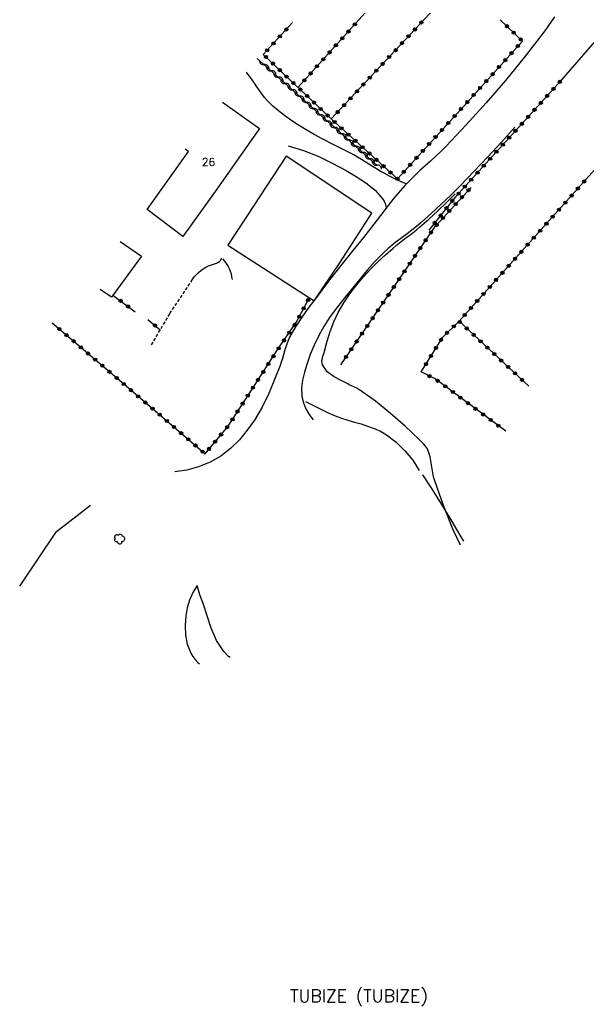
# Model space of a CAD drawing. Header units: millimetres. Extents: x 137000 to 138002, y 152999 to 154002.
# Drawn here: x 137471.4 to 137561.7, y 153011.4 to 153168.3 of the extents above; entities that cross this region are included whole.
import ezdxf
from ezdxf.enums import TextEntityAlignment as Align

# ---------------------------------------------------------------- set-up
doc = ezdxf.new("R2010")
doc.units = ezdxf.units.MM
doc.linetypes.add('DASHED', pattern=[0.75, 0.5, -0.25])
doc.layers.get('0').update_dxf_attribs({"linetype": 'CONTINUOUS'})
for name, color, linetype in [('W0017', 7, 'CONTINUOUS'), ('W0071', 7, 'CONTINUOUS'), ('W0101', 7, 'CONTINUOUS'), ('W0104', 1, 'CONTINUOUS'), ('W0112', 1, 'DASHED'), ('W0211', 2, 'CONTINUOUS'), ('W0214', 2, 'CONTINUOUS'), ('W0300', 7, 'CONTINUOUS'), ('W0310', 3, 'CONTINUOUS'), ('W0323', 7, 'CONTINUOUS'), ('W0330', 7, 'CONTINUOUS'), ('W0333', 7, 'CONTINUOUS'), ('W0980', 7, 'CONTINUOUS'), ('W0991', 7, 'CONTINUOUS')]:
    doc.layers.add(name, color=color, linetype=linetype)
doc.styles.get("Standard").update_dxf_attribs({"font": 'romans.shx', "width": 0.85})

# ---------------------------------------------------------------- blocks, each defined once
blk = doc.blocks.new('T300')
for p, q in [((-0.8, 0.51), (-0.86, 0.34)), ((-0.86, 0.34), (-0.86, 0.17)), ((-0.86, 0.17), (-0.74, 0.06)), ((-0.69, 0.63), (-0.8, 0.51)), ((-0.8, -0.06), (-0.74, 0.06)), ((-0.74, 0.06), (-0.69, 0.11)), ((-0.57, 0.69), (-0.69, 0.63)), ((-0.46, 0.69), (-0.57, 0.69)), ((-0.29, 0.63), (-0.46, 0.69)), ((-0.29, 0.63), (-0.17, 0.74)), ((-0.23, 0.57), (-0.29, 0.63)), ((-0.17, 0.74), (-0.06, 0.8)), ((-0.06, 0.8), (0.06, 0.8)), ((0.06, 0.8), (0.23, 0.74)), ((0.23, 0.74), (0.34, 0.63)), ((0.34, 0.63), (0.4, 0.51)), ((0.46, 0.46), (0.34, 0.46)), ((0.4, 0.51), (0.4, 0.46)), ((0.57, 0.4), (0.46, 0.46)), ((0.57, 0.4), (0.69, 0.29)), ((0.69, 0.29), (0.74, 0.17)), ((0.74, 0.06), (0.69, -0.17)), ((0.74, 0.17), (0.74, 0.06)), ((-0.8, -0.17), (-0.8, -0.06)), ((-0.8, -0.23), (-0.8, -0.17)), ((-0.74, -0.34), (-0.8, -0.23)), ((-0.69, -0.4), (-0.74, -0.34)), ((-0.51, -0.46), (-0.69, -0.4)), ((-0.4, -0.46), (-0.51, -0.46)), ((-0.4, -0.46), (-0.34, -0.46)), ((-0.34, -0.46), (-0.34, -0.4)), ((-0.34, -0.51), (-0.34, -0.46)), ((-0.29, -0.63), (-0.34, -0.51)), ((-0.17, -0.74), (-0.29, -0.63)), ((-0.06, -0.8), (-0.17, -0.74)), ((0.06, -0.8), (-0.06, -0.8)), ((0.17, -0.74), (0.06, -0.8)), ((0.23, -0.69), (0.17, -0.74)), ((0.29, -0.46), (0.23, -0.46)), ((0.29, -0.63), (0.23, -0.69)), ((0.46, -0.4), (0.29, -0.46)), ((0.34, -0.51), (0.29, -0.63)), ((0.34, -0.51), (0.34, -0.46)), ((0.57, -0.34), (0.46, -0.4)), ((0.63, -0.29), (0.57, -0.34)), ((0.69, -0.17), (0.63, -0.29))]:
    blk.add_line(p, q)
blk = doc.blocks.new('t310o')
at = {"color": 0, "linetype": 'Continuous'}
for centre, start, end in [((-0.5, 0.38), 216.8699, 323.1304), ((0.5, -0.37), 36.8699, 143.1303)]:
    blk.add_arc(centre, 0.625, start, end, dxfattribs=at)
blk = doc.blocks.new('t323o')
at = {"color": 0, "linetype": 'Continuous'}
for radius in [0.25, 0.15]:
    blk.add_circle((0, 0), radius, dxfattribs=at)

msp = doc.modelspace()

# ---------------------------------------------------------------- linework, layer by layer
at = {"layer": 'W0017'}
for points in [[(137532.89, 153142.2), (137532, 153142.59), (137531.11, 153143.01), (137530.24, 153143.44), (137529.38, 153143.9), (137528.76, 153144.25), (137528.15, 153144.61), (137527.55, 153144.98), (137526.95, 153145.36), (137526.36, 153145.74), (137525.76, 153146.11), (137525.15, 153146.48), (137524.54, 153146.83), (137523.92, 153147.16), (137523.3, 153147.49), (137522.67, 153147.8), (137522.03, 153148.11), (137521.4, 153148.41), (137520.77, 153148.73), (137520.14, 153149.05), (137519.52, 153149.38), (137518.25, 153150.08), (137516.99, 153150.8), (137515.74, 153151.55), (137514.53, 153152.36), (137513.55, 153153.07), (137512.59, 153153.81), (137511.67, 153154.6), (137510.8, 153155.45), (137510.35, 153155.96), (137509.92, 153156.51), (137509.53, 153157.07), (137509.15, 153157.64), (137508.77, 153158.21), (137508.38, 153158.78), (137507.97, 153159.33), (137507.53, 153159.86), (137507.44, 153159.96)], [(137514.13, 153148.29), (137516.53, 153147.52), (137518.87, 153146.6), (137521.14, 153145.53), (137523.35, 153144.32), (137524.92, 153143.38), (137526.48, 153142.37), (137527.94, 153141.19), (137529.19, 153139.78), (137529.41, 153139.44), (137529.57, 153139.07), (137529.68, 153138.68), (137529.74, 153138.28)]]:
    msp.add_lwpolyline(points, dxfattribs=at)
at = {"layer": 'W0071'}
for points in [[(137556.51, 153168.78), (137554.94, 153166.58), (137553.33, 153164.43), (137551.68, 153162.3), (137548.7, 153158.66), (137545.62, 153155.1), (137542.46, 153151.61), (137539.23, 153148.19), (137538.43, 153147.38), (137537.61, 153146.61), (137536.77, 153145.84), (137535.93, 153145.09), (137535.09, 153144.33), (137534.26, 153143.56), (137533.45, 153142.76), (137532.67, 153141.94), (137530.95, 153139.95), (137529.32, 153137.88), (137527.73, 153135.79), (137526.12, 153133.71), (137524.21, 153131.33), (137522.29, 153128.95), (137520.39, 153126.55), (137518.55, 153124.11), (137517.43, 153122.59), (137516.32, 153121.07), (137515.27, 153119.49), (137514.35, 153117.83), (137514.1, 153117.28), (137513.89, 153116.72), (137513.7, 153116.15), (137513.54, 153115.58), (137513.37, 153115.01), (137513.21, 153114.44), (137513.02, 153113.87), (137512.82, 153113.31), (137511.93, 153111.09), (137511.02, 153108.86), (137509.98, 153106.68), (137508.74, 153104.61), (137507.6, 153103.03), (137506.36, 153101.51), (137504.96, 153100.11), (137503.38, 153098.92), (137501.68, 153097.96), (137499.87, 153097.21), (137497.99, 153096.69), (137496.06, 153096.4)], [(137550.2, 153151.25), (137548.06, 153148.85), (137545.88, 153146.49), (137543.66, 153144.16), (137541.41, 153141.86), (137539.92, 153140.38), (137538.41, 153138.92), (137536.86, 153137.49), (137535.29, 153136.09), (137534.55, 153135.46), (137533.79, 153134.87), (137533.03, 153134.28), (137532.25, 153133.7), (137531.48, 153133.12), (137530.72, 153132.52), (137529.98, 153131.9), (137529.27, 153131.24), (137527.95, 153129.91), (137526.71, 153128.5), (137525.52, 153127.06), (137524.34, 153125.61), (137523.14, 153124.13), (137521.95, 153122.65), (137520.81, 153121.12), (137519.78, 153119.52), (137518.98, 153118.07), (137518.25, 153116.58), (137517.62, 153115.05), (137517.09, 153113.48), (137516.74, 153112.26), (137516.42, 153111.01), (137516.25, 153109.71), (137516.31, 153108.4), (137516.54, 153107.39), (137516.92, 153106.41), (137517.44, 153105.51), (137518.09, 153104.7)]]:
    msp.add_lwpolyline(points, dxfattribs=at)
at = {"layer": 'W0101'}
for points in [[(137503.66, 153155.19), (137509.55, 153151.04)], [(137509.55, 153151.04), (137502.52, 153140.99), (137497.38, 153133.85), (137491.69, 153138.14), (137498.24, 153147.37), (137497.72, 153147.71)]]:
    msp.add_lwpolyline(points, dxfattribs=at)
at = {"layer": 'W0104'}
msp.add_lwpolyline([(137513.82, 153146.63), (137504.54, 153132.49), (137518.27, 153123.63), (137522.33, 153129.67), (137527.44, 153137.55)], close=True, dxfattribs=at)
for points in [[(137487.37, 153133.05), (137490.76, 153130.73)], [(137490.76, 153130.73), (137486.01, 153124.18), (137484.2, 153125.4)]]:
    msp.add_lwpolyline(points, dxfattribs=at)
at = {"layer": 'W0112'}
for points in [[(137498.69, 153126.7), (137498.94, 153127.09), (137499.21, 153127.46), (137499.52, 153127.8), (137499.84, 153128.12), (137500.21, 153128.43), (137500.59, 153128.71), (137501, 153128.96), (137501.42, 153129.18), (137501.57, 153129.25), (137501.74, 153129.31), (137501.9, 153129.35), (137502.07, 153129.39), (137502.24, 153129.43), (137502.4, 153129.48), (137502.56, 153129.53), (137502.72, 153129.6), (137502.89, 153129.69), (137503.05, 153129.78), (137503.2, 153129.89), (137503.33, 153130.03), (137503.4, 153130.12), (137503.45, 153130.21), (137503.49, 153130.32), (137503.51, 153130.42)], [(137503.68, 153130.3), (137503.99, 153129.94), (137504.27, 153129.56), (137504.51, 153129.16), (137504.73, 153128.74), (137504.89, 153128.32), (137505.03, 153127.89), (137505.12, 153127.45), (137505.18, 153127)], [(137492.37, 153116.61), (137495.3, 153121.6), (137498.71, 153126.7)]]:
    msp.add_lwpolyline(points, dxfattribs=at)
at = {"layer": 'W0211'}
for points in [[(137541.56, 153084.75), (137540.38, 153087.19), (137538.83, 153091.07), (137537.43, 153094.99), (137537.25, 153095.61), (137537.13, 153096.25), (137537.03, 153096.89), (137536.94, 153097.53), (137536.84, 153098.18), (137536.71, 153098.82), (137536.52, 153099.45), (137536.26, 153100.06), (137535.99, 153100.48), (137535.67, 153100.85), (137535.31, 153101.2), (137534.96, 153101.53), (137532.72, 153103.66), (137530.41, 153105.71), (137528, 153107.65), (137525.48, 153109.44), (137525.25, 153109.58), (137525.02, 153109.7), (137524.79, 153109.82), (137524.55, 153109.93), (137524.31, 153110.03), (137524.07, 153110.14), (137523.84, 153110.26), (137523.61, 153110.4), (137522.57, 153110.95), (137521.43, 153111.53), (137520.34, 153112.32), (137519.59, 153113.42), (137519.51, 153113.7), (137519.48, 153114), (137519.5, 153114.29), (137519.56, 153114.57), (137519.64, 153114.83), (137519.73, 153115.09), (137519.82, 153115.34), (137519.89, 153115.6), (137520.31, 153117.19), (137520.8, 153118.75), (137521.38, 153120.28), (137522.08, 153121.77), (137522.95, 153123.29), (137523.93, 153124.73), (137524.99, 153126.11), (137526.1, 153127.45), (137527.2, 153128.66), (137528.37, 153129.81), (137529.58, 153130.91), (137530.8, 153131.99), (137531.32, 153132.43), (137531.84, 153132.85), (137532.37, 153133.27), (137532.91, 153133.67), (137533.45, 153134.08), (137533.98, 153134.49), (137534.51, 153134.91), (137535.03, 153135.34), (137536.49, 153136.62), (137537.92, 153137.93), (137539.33, 153139.27), (137540.71, 153140.63)], [(137504.87, 153066.86), (137504.64, 153067.05), (137503.89, 153067.83), (137502.72, 153069.59), (137501.89, 153071.54), (137501.24, 153073.52), (137500.58, 153075.45), (137500.32, 153076.16), (137500.08, 153076.87), (137499.85, 153077.6), (137499.64, 153078.32)]]:
    msp.add_lwpolyline(points, dxfattribs=at)
at = {"layer": 'W0214'}
for points in [[(137516.89, 153107.59), (137518.04, 153106.99), (137519.21, 153106.41), (137520.39, 153105.86), (137521.58, 153105.34), (137522.6, 153104.95), (137523.63, 153104.62), (137524.67, 153104.32), (137525.71, 153104.03), (137526.76, 153103.7), (137527.79, 153103.33), (137528.8, 153102.86), (137529.75, 153102.3), (137531.3, 153101.12), (137532.7, 153099.77), (137533.93, 153098.26), (137534.98, 153096.61)], [(137499.66, 153078.31), (137498.97, 153077.2), (137498.43, 153076.01), (137498.04, 153074.76), (137497.81, 153073.48), (137497.71, 153071.98), (137497.78, 153070.48), (137498.07, 153068.98), (137498.61, 153067.56), (137498.93, 153067.02), (137499.31, 153066.54), (137499.74, 153066.1), (137500.01, 153065.86)]]:
    msp.add_lwpolyline(points, dxfattribs=at)
at = {"layer": 'W0300'}
msp.add_lwpolyline([(137535.48, 153095.95), (137537.02, 153093.58), (137538.53, 153091.19), (137540.01, 153088.77), (137541.45, 153086.35), (137542.01, 153085.38)], dxfattribs=at)
at = {"layer": 'W0310'}
msp.add_lwpolyline([(137509.2, 153162.18), (137528.3, 153145.12)], dxfattribs=at)
at = {"layer": 'W0323'}
for points in [[(137527.82, 153171), (137515.68, 153157.55)], [(137520.97, 153152.54), (137538.18, 153170.95)], [(137547.87, 153168.31), (137551.4, 153164.93), (137541.52, 153154.01), (137531.51, 153143.02), (137521.02, 153152.49), (137510.16, 153162.8), (137514.82, 153167.88)], [(137557.38, 153158.49), (137547.74, 153147.86), (137540.76, 153140.14), (137536.48, 153134.85)], [(137565.16, 153147), (137541.31, 153120.35), (137552.4, 153110.03)], [(137522.47, 153113.43), (137530.92, 153125.78), (137537.48, 153135.41), (137543.22, 153141.66)], [(137486.24, 153124.51), (137489.78, 153121.87)], [(137476.56, 153120.11), (137487.58, 153110.7), (137500.89, 153099.3), (137504.57, 153103.7), (137507.89, 153108.84), (137512.49, 153115.9), (137515.4, 153120.17), (137517.5, 153124.12)], [(137491.77, 153120.64), (137493.76, 153118.98)], [(137535.26, 153112.3), (137538.7, 153117.85), (137541.31, 153120.35)], [(137548.74, 153102.88), (137537.52, 153111.18), (137535.26, 153112.3)]]:
    msp.add_lwpolyline(points, dxfattribs=at)
at = {"layer": 'W0330'}
msp.add_lwpolyline([(137471.4, 153078.22), (137477.28, 153086.92), (137482.64, 153091.12)], dxfattribs=at)
at = {"layer": 'W0333'}
msp.add_lwpolyline([(137557.27, 153158.36), (137564.67, 153166.8)], dxfattribs=at)

# ---------------------------------------------------------------- block references
at = {"layer": 'W0300'}
msp.add_blockref('T300', (137487.32, 153085.72), dxfattribs=at)
at = {"layer": 'W0310', "rotation": 318.2284025773871}
for p in [(137510.31, 153161.18), (137511.43, 153160.18), (137512.55, 153159.18), (137513.67, 153158.18), (137514.79, 153157.18), (137515.91, 153156.18), (137517.03, 153155.18), (137518.15, 153154.18), (137519.26, 153153.18), (137520.38, 153152.19), (137521.5, 153151.19), (137522.62, 153150.19), (137523.74, 153149.19), (137524.86, 153148.19), (137525.98, 153147.19), (137527.1, 153146.19), (137528.21, 153145.19)]:
    msp.add_blockref('t310o', p, dxfattribs=at)
at = {"layer": 'W0323'}
for p, rotation in [((137535.31, 153167.88), 46.92463015028392), ((137513.81, 153166.77), 47.47774395861853), ((137523.72, 153166.46), 227.9420081289701), ((137524.73, 153167.58), 227.9420081289701), ((137534.29, 153166.78), 46.92463015028392), ((137548.93, 153167.29), 316.2202877922442), ((137550.01, 153166.26), 316.2202877922442), ((137512.79, 153165.67), 47.47774395861853), ((137522.72, 153165.35), 227.9420081289701), ((137533.26, 153165.69), 46.92463015028392), ((137551.1, 153165.22), 316.2202877922442), ((137510.77, 153163.46), 47.47774395861853), ((137511.78, 153164.56), 47.47774395861853), ((137520.71, 153163.12), 227.9420081289701), ((137521.71, 153164.24), 227.9420081289701), ((137531.21, 153163.49), 46.92463015028392), ((137532.24, 153164.59), 46.92463015028392), ((137550.67, 153164.13), 227.8881046234599), ((137510.6, 153162.38), 136.4835099435664), ((137519.7, 153162.01), 227.9420081289701), ((137530.19, 153162.4), 46.92463015028392), ((137548.66, 153161.9), 227.8881046234599), ((137549.66, 153163.01), 227.8881046234599), ((137511.69, 153161.35), 136.4835099435664), ((137512.78, 153160.31), 136.4835099435664), ((137518.7, 153160.9), 227.9420081289701), ((137528.14, 153160.21), 46.92463015028392), ((137529.16, 153161.3), 46.92463015028392), ((137547.65, 153160.79), 227.8881046234599), ((137513.86, 153159.28), 136.4835099435664), ((137516.69, 153158.67), 227.9420081289701), ((137517.69, 153159.78), 227.9420081289701), ((137527.11, 153159.11), 46.92463015028392), ((137545.64, 153158.56), 227.8881046234599), ((137546.64, 153159.67), 227.8881046234599), ((137557.34, 153158.44), 227.8178673147387), ((137514.95, 153158.25), 136.4835099435664), ((137516.04, 153157.22), 136.4835099435664), ((137525.07, 153156.92), 46.92463015028392), ((137526.09, 153158.02), 46.92463015028392), ((137544.63, 153157.45), 227.8881046234599), ((137556.33, 153157.33), 227.8178673147387), ((137517.13, 153156.18), 136.4835099435664), ((137524.04, 153155.82), 46.92463015028392), ((137543.63, 153156.34), 227.8881046234599), ((137555.32, 153156.22), 227.8178673147387), ((137518.22, 153155.15), 136.4835099435664), ((137519.3, 153154.12), 136.4835099435664), ((137523.02, 153154.73), 46.92463015028392), ((137541.61, 153154.11), 227.8881046234599), ((137542.62, 153155.22), 227.8881046234599), ((137553.31, 153154), 227.8178673147387), ((137554.32, 153155.11), 227.8178673147387), ((137520.39, 153153.09), 136.4835099435664), ((137521.99, 153153.63), 46.92463015028392), ((137540.6, 153153), 227.6578730831649), ((137552.3, 153152.88), 227.8178673147387), ((137521.49, 153152.06), 137.9332515087955), ((137522.6, 153151.06), 137.9332515087955), ((137538.58, 153150.78), 227.6578730831649), ((137539.59, 153151.89), 227.6578730831649), ((137550.29, 153150.66), 227.8178673147387), ((137551.29, 153151.77), 227.8178673147387), ((137523.72, 153150.05), 137.9332515087955), ((137524.83, 153149.05), 137.9332515087955), ((137537.57, 153149.68), 227.6578730831649), ((137549.28, 153149.55), 227.8178673147387), ((137525.94, 153148.04), 137.9332515087955), ((137535.55, 153147.46), 227.6578730831649), ((137536.56, 153148.57), 227.6578730831649), ((137548.27, 153148.44), 227.8178673147387), ((137527.06, 153147.04), 137.9332515087955), ((137528.17, 153146.03), 137.9332515087955), ((137534.54, 153146.35), 227.6578730831649), ((137546.26, 153146.21), 227.8565772327944), ((137547.26, 153147.33), 227.8565772327944), ((137529.28, 153145.03), 137.9332515087955), ((137533.53, 153145.24), 227.6578730831649), ((137545.25, 153145.1), 227.8565772327944), ((137530.4, 153144.02), 137.9332515087955), ((137531.51, 153143.02), 227.6578730831649), ((137532.52, 153144.13), 227.6578730831649), ((137543.24, 153142.88), 227.8565772327944), ((137544.25, 153143.99), 227.8565772327944), ((137542.23, 153141.77), 227.8565772327944), ((137542.81, 153141.22), 47.41494368762395), ((137560.21, 153141.47), 228.1756829780758), ((137561.21, 153142.59), 228.1756829780758), ((137541.23, 153140.65), 227.8565772327944), ((137541.79, 153140.11), 47.41494368762395), ((137559.21, 153140.36), 228.1756829780758), ((137539.31, 153138.35), 231.0217901128964), ((137540.25, 153139.51), 231.0217901128964), ((137540.78, 153139.01), 47.41494368762395), ((137557.21, 153138.12), 228.1756829780758), ((137558.21, 153139.24), 228.1756829780758), ((137538.37, 153137.18), 231.0217901128964), ((137538.75, 153136.8), 47.41494368762395), ((137539.76, 153137.9), 47.41494368762395), ((137556.21, 153137), 228.1756829780758), ((137537.42, 153136.01), 231.0217901128964), ((137537.73, 153135.69), 47.41494368762395), ((137555.21, 153135.88), 228.1756829780758), ((137536.85, 153134.49), 55.75226389195056), ((137553.21, 153133.65), 228.1756829780758), ((137554.21, 153134.77), 228.1756829780758), ((137535.16, 153132.01), 55.75226389195056), ((137536, 153133.25), 55.75226389195056), ((137552.21, 153132.53), 228.1756829780758), ((137534.31, 153130.77), 55.75226389195056), ((137550.21, 153130.3), 228.1756829780758), ((137551.21, 153131.41), 228.1756829780758), ((137533.47, 153129.53), 55.75226389195056), ((137549.21, 153129.18), 228.1756829780758), ((137531.78, 153127.05), 55.75226389195056), ((137532.63, 153128.29), 55.75226389195056), ((137548.21, 153128.06), 228.1756829780758), ((137530.94, 153125.81), 55.75226389195056), ((137546.2, 153125.82), 228.1756829780758), ((137547.2, 153126.94), 228.1756829780758), ((137530.09, 153124.57), 55.62381371331424), ((137545.2, 153124.71), 228.1756829780758), ((137487.45, 153123.61), 323.20284566454), ((137488.65, 153122.72), 323.20284566454), ((137516.59, 153122.41), 61.95911082793852), ((137517.3, 153123.74), 61.95911082793852), ((137529.24, 153123.33), 55.62381371331424), ((137543.2, 153122.47), 228.1756829780758), ((137544.2, 153123.59), 228.1756829780758), ((137515.89, 153121.09), 61.95911082793852), ((137527.55, 153120.86), 55.62381371331424), ((137528.4, 153122.09), 55.62381371331424), ((137542.2, 153121.35), 228.1756829780758), ((137492.92, 153119.68), 320.1576881670809), ((137515.14, 153119.79), 55.73849906533353), ((137526.7, 153119.62), 55.62381371331424), ((137540.48, 153119.56), 43.76826333236806), ((137541.42, 153120.24), 317.0565699135956), ((137542.52, 153119.22), 317.0565699135956), ((137477.7, 153119.13), 319.5317749576973), ((137478.84, 153118.16), 319.5317749576973), ((137514.29, 153118.55), 55.73849906533353), ((137525.86, 153118.38), 55.62381371331424), ((137539.4, 153118.52), 43.76826333236806), ((137543.62, 153118.2), 317.0565699135956), ((137479.98, 153117.19), 319.5317749576973), ((137481.13, 153116.21), 319.5317749576973), ((137512.61, 153116.07), 55.73849906533353), ((137513.45, 153117.31), 55.73849906533353), ((137525.01, 153117.14), 55.62381371331424), ((137537.63, 153116.12), 58.23270456148027), ((137538.42, 153117.4), 58.23270456148027), ((137544.72, 153117.18), 317.0565699135956), ((137545.82, 153116.16), 317.0565699135956), ((137482.27, 153115.24), 319.5317749576973), ((137511.78, 153114.82), 56.9382042777786), ((137523.31, 153114.67), 55.62381371331424), ((137524.16, 153115.9), 55.62381371331424), ((137536.84, 153114.85), 58.23270456148027), ((137546.91, 153115.14), 317.0565699135956), ((137483.41, 153114.26), 319.5317749576973), ((137484.55, 153113.29), 319.5317749576973), ((137510.96, 153113.56), 56.9382042777786), ((137536.05, 153113.57), 58.23270456148027), ((137548.01, 153114.11), 317.0565699135956), ((137549.11, 153113.09), 317.0565699135956), ((137485.69, 153112.32), 319.5317749576973), ((137486.83, 153111.34), 319.5317749576973), ((137510.15, 153112.3), 56.9382042777786), ((137536.6, 153111.63), 153.6683522303823), ((137550.21, 153112.07), 317.0565699135956), ((137487.97, 153110.37), 319.4086352378868), ((137508.51, 153109.79), 56.9382042777786), ((137509.33, 153111.04), 56.9382042777786), ((137537.9, 153110.89), 143.5113228544495), ((137539.11, 153110), 143.5113228544495), ((137551.31, 153111.05), 317.0565699135956), ((137489.11, 153109.39), 319.4086352378868), ((137490.25, 153108.42), 319.4086352378868), ((137507.69, 153108.53), 57.11185491442527), ((137540.31, 153109.11), 143.5113228544495), ((137541.52, 153108.22), 143.5113228544495), ((137491.39, 153107.44), 319.4086352378868), ((137506.88, 153107.27), 57.11185491442527), ((137542.73, 153107.33), 143.5113228544495), ((137492.53, 153106.47), 319.4086352378868), ((137493.67, 153105.49), 319.4086352378868), ((137506.06, 153106.01), 57.11185491442527), ((137543.93, 153106.43), 143.5113228544495), ((137545.14, 153105.54), 143.5113228544495), ((137494.81, 153104.51), 319.4086352378868), ((137495.94, 153103.54), 319.4086352378868), ((137504.41, 153103.51), 50.09839182136111), ((137505.25, 153104.75), 57.11185491442527), ((137546.34, 153104.65), 143.5113228544495), ((137547.55, 153103.76), 143.5113228544495), ((137497.08, 153102.56), 319.4086352378868), ((137503.45, 153102.36), 50.09839182136111), ((137498.22, 153101.59), 319.4086352378868), ((137499.36, 153100.61), 319.4086352378868), ((137502.49, 153101.21), 50.09839182136111), ((137500.5, 153099.63), 319.4086352378868), ((137501.52, 153100.06), 50.09839182136111)]:
    msp.add_blockref('t323o', p, dxfattribs=dict(at, rotation=rotation))

# ---------------------------------------------------------------- texts
at = {"layer": 'W0980'}
msp.add_text('TUBIZE (TUBIZE)', height=2, dxfattribs=at).set_placement((137525.37, 153012.93), align=Align.MIDDLE)
at = {"layer": 'W0991'}
msp.add_text('26', height=1.25, dxfattribs=at).set_placement((137501.43, 153145.69), align=Align.MIDDLE_CENTER)

doc.saveas('drawing.dxf')
